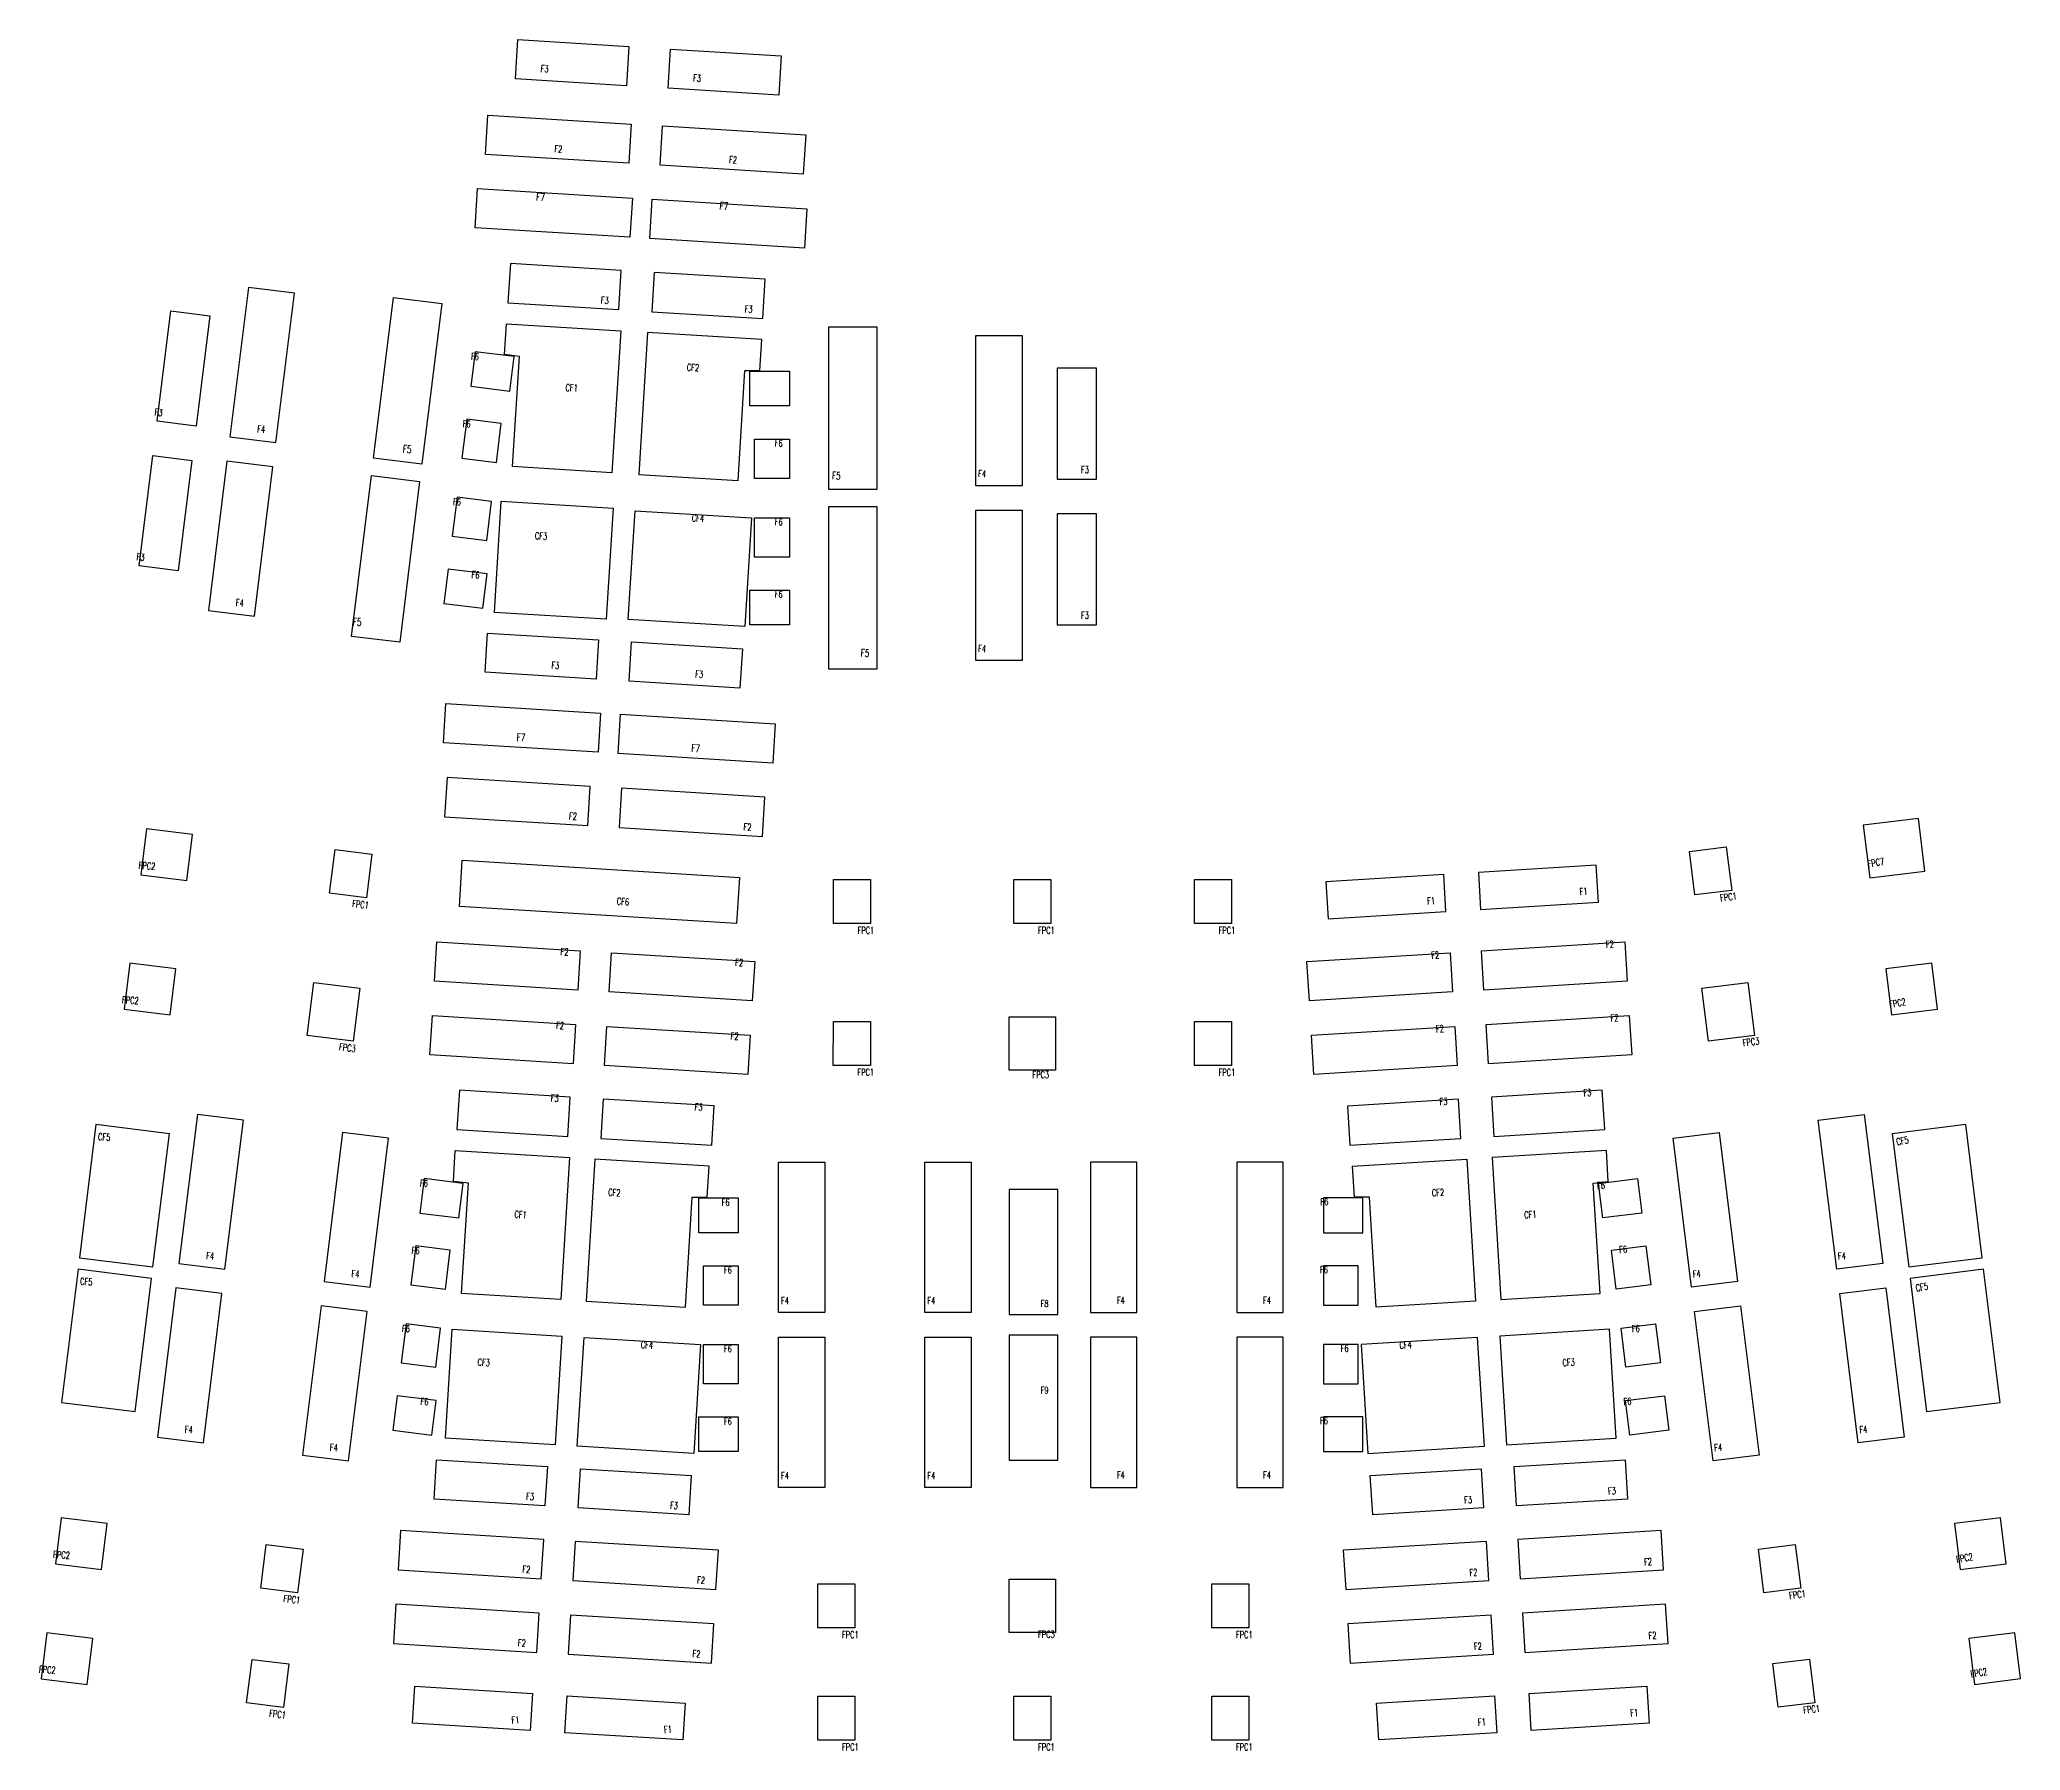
# Model space of a CAD drawing. Extents: x 473024 to 774629, y -1213442 to -1126596.
# Drawn here: x 689040 to 774629, y -1204701 to -1130762 of the extents above; entities that cross this region are included whole.
import ezdxf
from ezdxf.enums import TextEntityAlignment as Align

# ---------------------------------------------------------------- set-up
doc = ezdxf.new("R2010")
doc.units = 0
doc.header["$LTSCALE"] = 100
doc.header["$MEASUREMENT"] = 0
doc.layers.add('Footing', color=2, linetype='CONTINUOUS')
doc.layers.add('Footing Nos', color=4, linetype='CONTINUOUS')
doc.styles.add('ROMANS', font='romans.shx', dxfattribs={"width": 0.8})

msp = doc.modelspace()

# ---------------------------------------------------------------- linework, layer by layer
at = {"layer": 'Footing', "elevation": 0}
for points in [[(709605.2, -1132458.8), (709710, -1130762), (714500.9, -1131057.9), (714396.1, -1132754.6)], [(716192.7, -1132865.6), (716297.4, -1131168.8), (721088.3, -1131464.7), (720983.5, -1133161.4)], [(708306.4, -1135725), (708411.2, -1134028.2), (714599.4, -1134410.3), (714494.6, -1136107.1)], [(715852, -1136190.9), (715956.8, -1134494.1), (722145, -1134876.3), (722040.3, -1136573)], [(707860.3, -1138893.4), (707965.1, -1137196.7), (714652.3, -1137609.5), (714547.6, -1139306.3)], [(715405.8, -1139359.3), (715510.6, -1137662.5), (722197.9, -1138075.4), (722093.1, -1139772.2)], [(709382.8, -1140440.3), (709278.1, -1142137), (714068.9, -1142432.9), (714173.7, -1140736.1)], [(715601, -1140824.2), (715496.2, -1142521), (720287.1, -1142816.9), (720391.9, -1141120.1)], [(700050.1, -1141726.5), (698065.2, -1141480.6), (697266.2, -1147931.3), (699251, -1148177.2)], [(695802.7, -1147462.8), (694115.6, -1147253.9), (694705.4, -1142490.2), (696392.6, -1142699.2)], [(705554.2, -1149109.2), (703470.2, -1148851), (704330.7, -1141904.1), (706414.8, -1142162.3)], [(723125.2, -1150194.2), (725225.2, -1150194.1), (725224.9, -1143194.1), (723124.9, -1143194.2)], [(707858.7, -1144256.2), (707674.3, -1145744.8), (709361.4, -1145953.8), (709545.8, -1144465.2)], [(729495.2, -1143543.9), (731495.2, -1143543.8), (731495.4, -1150043.8), (729495.4, -1150043.9)], [(721435.6, -1145094.2), (721435.7, -1146594.2), (719735.7, -1146594.2), (719735.6, -1145094.2)], [(733005.4, -1149759.2), (734705.4, -1149759.2), (734705.4, -1144959.2), (733005.4, -1144959.2)], [(707289.4, -1148851.1), (708778, -1149035.5), (708987, -1147348.4), (707498.4, -1147164)], [(721435.7, -1149724.2), (719935.7, -1149724.2), (719935.6, -1148024.2), (721435.6, -1148024.2)], [(695028.2, -1153715), (693341.1, -1153506.1), (693930.9, -1148742.5), (695618.1, -1148951.4)], [(699120.7, -1149229.1), (697135.8, -1148983.3), (696336.8, -1155434), (698321.6, -1155679.8)], [(704600.5, -1156810.7), (702516.4, -1156552.6), (703376.7, -1149605.7), (705460.8, -1149863.7)], [(706871.2, -1152225.3), (708359.9, -1152409.7), (708568.9, -1150722.6), (707080.2, -1150538.1)], [(708989.2, -1150715.6), (713819.6, -1151013.8), (713523.1, -1155814.7), (708692.7, -1155516.4)], [(714768.5, -1151122.4), (719798.6, -1151433), (719508.3, -1156134), (714478.3, -1155823.5)], [(723125.3, -1157954.5), (725225.3, -1157954.5), (725225.2, -1150954.5), (723125.2, -1150954.5)], [(729495.5, -1151103.9), (731495.5, -1151103.8), (731495.8, -1157603.8), (729495.8, -1157603.9)], [(721435.7, -1153124.2), (719935.7, -1153124.2), (719935.6, -1151424.2), (721435.6, -1151424.2)], [(733005.7, -1156059.2), (734705.7, -1156059.2), (734705.7, -1151259.2), (733005.7, -1151259.2)], [(706695.3, -1153644.4), (706510.9, -1155133), (708198, -1155342), (708382.4, -1153853.4)], [(721435.6, -1154554.2), (721435.7, -1156054.2), (719735.7, -1156054.2), (719735.6, -1154554.2)], [(708292.7, -1158106.8), (708397.4, -1156410), (713188.3, -1156705.7), (713083.5, -1158402.5)], [(714510.8, -1158490.6), (714615.6, -1156793.8), (719406.4, -1157089.5), (719301.7, -1158786.3)], [(706486.7, -1161151.3), (706591.4, -1159454.5), (713278.7, -1159867.3), (713173.9, -1161564.1)], [(714032.4, -1161617), (714137, -1159920.3), (720824.3, -1160333), (720719.7, -1162029.8)], [(706644.4, -1162653.9), (706539.7, -1164350.6), (712727.9, -1164732.6), (712832.6, -1163035.8)], [(714190, -1163119.6), (714085.3, -1164816.4), (720273.5, -1165198.3), (720378.3, -1163501.6)], [(693418.9, -1166856.4), (695403.7, -1167102.5), (695649.8, -1165117.7), (693665, -1164871.6)], [(762155.2, -1167534.4), (760567.4, -1167731.2), (760333.7, -1165845.7), (761921.5, -1165648.8)], [(703158, -1167851.2), (701570.2, -1167654.3), (701804, -1165768.7), (703391.8, -1165965.6)], [(751207.4, -1166754.4), (751305.9, -1168351.3), (756396.3, -1168037.1), (756297.7, -1166440.2)], [(724939.3, -1168968.6), (723339.3, -1168967.6), (723340.4, -1167067.6), (724940.4, -1167068.6)], [(732740.2, -1168968.2), (731140.2, -1168968.2), (731140.2, -1167068.2), (732740.2, -1167068.2)], [(740540.2, -1168968.2), (738940.2, -1168968.2), (738940.2, -1167068.2), (740540.2, -1167068.2)], [(744619.9, -1167161), (744718.5, -1168757.9), (749808.8, -1168443.7), (749710.2, -1166846.8)], [(706101.7, -1171457.4), (706206.1, -1169760.6), (712394.4, -1170141.6), (712290, -1171838.4)], [(751451.1, -1171839), (751346.3, -1170142.3), (757534.6, -1169760.3), (757639.3, -1171457.1)], [(692698.3, -1172668.4), (694683.1, -1172914.5), (694929.2, -1170929.7), (692944.4, -1170683.6)], [(713647.4, -1171922), (713751.8, -1170225.2), (719940.1, -1170606.1), (719835.7, -1172302.9)], [(743905.4, -1172304.8), (743800.7, -1170608), (749988.9, -1170226), (750093.7, -1171922.8)], [(769057.5, -1172912.6), (771042.3, -1172666.6), (770796.3, -1170681.8), (768811.5, -1170927.8)], [(702591.4, -1174046.2), (700606.6, -1173800.1), (700889.6, -1171517.6), (702874.4, -1171763.7)], [(705905.7, -1174641.4), (706010.1, -1172944.6), (712198.4, -1173325.6), (712093.9, -1175022.4)], [(713451.4, -1175105.9), (713555.8, -1173409.1), (719744.1, -1173790.1), (719639.7, -1175486.9)], [(724935.6, -1175100.1), (723335.6, -1175099.1), (723336.8, -1173199.1), (724936.8, -1173200.1)], [(732940, -1175304.5), (730940, -1175304.5), (730940, -1173004.5), (732940, -1173004.5)], [(740540, -1175104.5), (738940, -1175104.5), (738940, -1173204.5), (740540, -1173204.5)], [(744102, -1175488.7), (743997.2, -1173791.9), (750185.5, -1173410), (750290.2, -1175106.7)], [(751647.6, -1175023), (751542.9, -1173326.2), (757731.1, -1172944.2), (757835.8, -1174641)], [(707179, -1176172.5), (707074.5, -1177869.3), (711865.5, -1178164.3), (711969.9, -1176467.5)], [(713397.2, -1176555.3), (713292.7, -1178252.1), (718083.7, -1178547.1), (718188.1, -1176850.3)], [(745553.7, -1176851.9), (745658.4, -1178548.6), (750449.3, -1178252.9), (750344.6, -1176556.1)], [(751771.9, -1176468.1), (751876.6, -1178164.8), (756667.5, -1177869.1), (756562.7, -1176172.3)], [(690761.8, -1183411.5), (693937.5, -1183805.3), (694651.2, -1178049.4), (691475.5, -1177655.6)], [(697845.7, -1177458), (695860.9, -1177211.9), (695061.1, -1183662.5), (697045.9, -1183908.6)], [(769803.1, -1183806.3), (772978.8, -1183412.7), (772265.3, -1177656.7), (769089.6, -1178050.4)], [(704117.8, -1178235.7), (702133, -1177989.5), (701332.9, -1184440.1), (703317.7, -1184686.2)], [(720970.7, -1179277.1), (722970.7, -1179277.2), (722970.3, -1185777.2), (720970.3, -1185777.1)], [(727290.7, -1179277.5), (729290.7, -1179277.7), (729290.3, -1185777.7), (727290.3, -1185777.5)], [(705653.8, -1179988), (705469.2, -1181476.6), (707156.3, -1181685.7), (707340.8, -1180197.1)], [(719230.6, -1180826.9), (719230.5, -1182326.9), (717530.5, -1182326.8), (717530.6, -1180826.8)], [(705084, -1184582.8), (706572.7, -1184767.3), (706781.8, -1183080.3), (705293.2, -1182895.7)], [(689986.6, -1189663.7), (693162.3, -1190057.4), (693876, -1184301.5), (690700.3, -1183907.7)], [(719230.3, -1185456.9), (717730.3, -1185456.9), (717730.4, -1183756.9), (719230.4, -1183756.9)], [(770577.9, -1190058.5), (773753.6, -1189664.9), (773040.1, -1183908.9), (769864.4, -1184302.6)], [(696915.5, -1184960.5), (694930.7, -1184714.4), (694130.9, -1191165), (696115.7, -1191411.1)], [(703187.7, -1185738.3), (701202.9, -1185492.1), (700402.8, -1191942.6), (702387.6, -1192188.8)], [(704665.7, -1187956.9), (706154.3, -1188141.5), (706363.5, -1186454.4), (704874.9, -1186269.9)], [(706870.5, -1186502.8), (711601.1, -1186795.4), (711310.4, -1191496.4), (706579.8, -1191203.9)], [(712563, -1186854.9), (717593.1, -1187165.6), (717302.7, -1191866.6), (712272.7, -1191555.9)], [(720970.2, -1186837.1), (722970.2, -1186837.2), (722969.7, -1193337.2), (720969.7, -1193337.1)], [(727290.2, -1186837.5), (729290.2, -1186837.7), (729289.7, -1193337.7), (727289.7, -1193337.5)], [(730939.7, -1192155.5), (733039.7, -1192155.6), (733039.9, -1186755.6), (730939.9, -1186755.5)], [(719230, -1188857), (717730, -1188856.8), (717730.2, -1187156.8), (719230.2, -1187157)], [(704489.7, -1189376.1), (704305.2, -1190864.7), (705992.2, -1191073.9), (706176.8, -1189585.3)], [(719230, -1190286.9), (719229.9, -1191786.9), (717529.9, -1191786.8), (717530, -1190286.8)], [(706086.7, -1193838.6), (706191.6, -1192141.8), (710982.4, -1192437.9), (710877.6, -1194134.7)], [(752862.3, -1194134.4), (752757.6, -1192437.7), (757548.4, -1192142), (757653.2, -1193838.7)], [(712304.8, -1194222.8), (712409.7, -1192526.1), (717200.6, -1192822.1), (717095.7, -1194518.9)], [(746644.1, -1194518.2), (746539.4, -1192821.5), (751330.3, -1192525.8), (751435, -1194222.5)], [(689726, -1196640.2), (691710.8, -1196886.3), (691956.9, -1194901.5), (689972.1, -1194655.4)], [(772029.2, -1196884.5), (774014, -1196638.5), (773767.9, -1194653.6), (771783.1, -1194899.7)], [(704634.9, -1195201.7), (704530, -1196898.4), (710718.2, -1197280.8), (710823.1, -1195584)], [(712180.5, -1195667.9), (712075.6, -1197364.7), (718263.8, -1197747.1), (718368.7, -1196050.3)], [(700189.6, -1197887.2), (698601.7, -1197690.3), (698835.5, -1195804.8), (700423.3, -1196001.7)], [(732940, -1199599.5), (730940, -1199599.5), (730940, -1197299.5), (732940, -1197299.5)], [(724267.6, -1199406.3), (722667.6, -1199405.3), (722668.7, -1197505.3), (724268.7, -1197506.3)], [(741289.3, -1199405.1), (739689.3, -1199404.1), (739690.4, -1197504.1), (741290.4, -1197505.1)], [(704438.1, -1198385.6), (704333.3, -1200082.3), (710521.5, -1200464.7), (710626.3, -1198768)], [(711983.7, -1198851.9), (711878.9, -1200548.6), (718067.1, -1200931), (718171.9, -1199234.3)], [(689110.7, -1201602.2), (691095.5, -1201848.3), (691341.6, -1199863.5), (689356.8, -1199617.4)], [(772644.2, -1201846.5), (774629, -1201600.5), (774383, -1199615.7), (772398.2, -1199861.7)], [(699574.3, -1202849.3), (697986.5, -1202652.5), (698220.2, -1200766.9), (699808.1, -1200963.8)], [(705152.2, -1203529.4), (705250.9, -1201932.5), (710341.2, -1202247), (710242.5, -1203844)], [(711739.7, -1203936.5), (711838.3, -1202339.5), (716928.6, -1202654.1), (716829.9, -1204251)], [(724268.2, -1204262.1), (722668.2, -1204261.2), (722669.4, -1202361.2), (724269.4, -1202362.1)], [(732740, -1204261.7), (731140, -1204261.7), (731140, -1202361.7), (732740, -1202361.7)], [(741289.3, -1204262.3), (739689.3, -1204261.3), (739690.4, -1202361.3), (741290.4, -1202362.3)]]:
    msp.add_lwpolyline(points, close=True, dxfattribs=at)
for points in [[(709207.7, -1143039.5), (714148.3, -1143344.5), (713769.4, -1149482.8), (709478.7, -1149217.9), (709772.5, -1144458.1), (709125.1, -1144377.8), (709207.7, -1143039.5)], [(715306.1, -1143415.9), (714927.1, -1149554.2), (719217.8, -1149819.1), (719511.6, -1145059.3), (720164.1, -1145059.3), (720246.7, -1143720.9), (715306.1, -1143415.9)], [(770221.5, -1164418.6), (767839.7, -1164713.8), (768122.6, -1166996.4), (770504.4, -1166701.1), (770221.5, -1164418.6)], [(707182.2, -1168227.7), (707305, -1166231.5), (719282.4, -1166968.5), (719159.5, -1168964.8), (707182.2, -1168227.7)], [(707002.8, -1178771.3), (711943.4, -1179076.7), (711564, -1185215), (707273.4, -1184949.8), (707567.6, -1180190), (706920.1, -1180109.7), (707002.8, -1178771.3)], [(713032.8, -1179144.2), (712653.6, -1185282.5), (716944.2, -1185547.6), (717238.3, -1180787.8), (717890.7, -1180787.8), (717973.4, -1179449.5), (713032.8, -1179144.2)], [(750708.1, -1179143.6), (751087.3, -1185281.9), (746796.7, -1185546.9), (746502.6, -1180787.1), (745850.2, -1180787.2), (745767.5, -1179448.8), (750708.1, -1179143.6)], [(756738.2, -1178771.5), (751797.6, -1179076.4), (752176.5, -1185214.7), (756467.1, -1184949.9), (756173.4, -1180190.1), (756820.8, -1180109.8), (756738.2, -1178771.5)]]:
    msp.add_lwpolyline(points, dxfattribs=at)
at = {"layer": 'Footing'}
for points in [[(763133.2, -1173798), (761148.4, -1174044), (760865.5, -1171761.5), (762850.3, -1171515.5)], [(765895.3, -1177458.7), (767880.1, -1177212.7), (768679.5, -1183663.4), (766694.7, -1183909.3)], [(759623.3, -1178235.9), (761608.1, -1177989.9), (762407.4, -1184440.6), (760422.6, -1184686.6)], [(736450.3, -1179275.7), (734450.3, -1179275.6), (734450, -1185775.6), (736450, -1185775.7)], [(742770.3, -1179276), (740770.3, -1179275.9), (740770, -1185775.9), (742770, -1185776)], [(758087.1, -1179988.1), (758271.6, -1181476.7), (756584.5, -1181685.8), (756400, -1180197.2)], [(730940, -1185855.5), (733040, -1185855.6), (733040.2, -1180455.6), (730940.2, -1180455.5)], [(744510.2, -1180826.1), (744510.2, -1182326.1), (746210.2, -1182326.1), (746210.2, -1180826.1)], [(758656.5, -1184583), (757167.9, -1184767.4), (756958.8, -1183080.3), (758447.4, -1182895.9)], [(744510.2, -1185456.1), (746010.2, -1185456.2), (746010.2, -1183756.2), (744510.2, -1183756.1)], [(766825, -1184961.3), (768809.8, -1184715.3), (769609.2, -1191166), (767624.4, -1191411.9)], [(760553, -1185738.5), (762537.8, -1185492.6), (763337.2, -1191943.2), (761352.3, -1192189.2)], [(736449.9, -1186835.7), (734449.9, -1186835.6), (734449.7, -1193335.6), (736449.7, -1193335.7)], [(742769.9, -1186836), (740769.9, -1186835.9), (740769.7, -1193335.9), (742769.7, -1193336)], [(751177.3, -1186854.4), (746147.3, -1187165.1), (746437.6, -1191866.1), (751467.6, -1191555.4)], [(756869.9, -1186502.8), (752139.3, -1186795.1), (752429.8, -1191496.2), (757160.3, -1191203.8)], [(759074.6, -1187957.2), (757586, -1188141.6), (757376.9, -1186454.5), (758865.5, -1186270.1)], [(744510.2, -1188856.1), (746010.2, -1188856.1), (746010.2, -1187156.1), (744510.2, -1187156.1)], [(759250.5, -1189376.3), (759434.9, -1190864.9), (757747.8, -1191074), (757563.4, -1189585.4)], [(744510.2, -1190286.1), (744510.2, -1191786.1), (746210.2, -1191786.1), (746210.2, -1190286.1)], [(745371, -1196049.6), (745475.8, -1197746.3), (751664, -1197364.4), (751559.3, -1195667.6)], [(752916.7, -1195583.8), (753021.4, -1197280.6), (759209.6, -1196898.6), (759104.9, -1195201.9)], [(765137.4, -1197688.3), (763549.6, -1197885.1), (763315.9, -1195999.5), (764903.7, -1195802.7)], [(745567.6, -1199233.5), (745672.3, -1200930.3), (751860.5, -1200548.3), (751755.8, -1198851.6)], [(753113.2, -1198767.8), (753217.9, -1200464.5), (759406.2, -1200082.6), (759301.4, -1198385.8)], [(765751.3, -1202640.5), (764163.5, -1202837.3), (763929.7, -1200951.8), (765517.6, -1200754.9)], [(746909.2, -1204250.4), (746810.6, -1202653.4), (751900.9, -1202339.2), (751999.5, -1203936.2)], [(753496.7, -1203843.8), (753398.1, -1202246.8), (758488.4, -1201932.6), (758587, -1203529.6)]]:
    msp.add_lwpolyline(points, close=True, dxfattribs=at)

# ---------------------------------------------------------------- texts
at = {"layer": 'Footing Nos', "color": 6, "style": 'ROMANS', "width": 0.7}
for s, height, rotation, p in [('F3', 300, 356.466373, (711039.9, -1131881.7, 0)), ('F3', 300, 356.466373, (717627.4, -1132288.5, 0)), ('F2', 300, 356.466373, (711635.7, -1135351.7, 0)), ('F2', 300, 356.466373, (719181.4, -1135817.7, 0)), ('F7', 325, 356.466995, (710881.4, -1137418, 0)), ('F7', 325, 356.466373, (718804, -1137807, 0)), ('F3', 300, 356.466373, (713640.5, -1141891.9, 0)), ('F3', 300, 356.466373, (719858.7, -1142275.9, 0)), ('F6', 300, 356.470433, (708034.2, -1144322, 0)), ('CF2', 300, 356.467163, (717547.9, -1144801.3, 0)), ('CF1', 300, 356.467346, (712303.5, -1145679.4, 0)), ('F3', 300, 352.940877, (694368.4, -1146746.4, 0)), ('F4', 300, 356.47044, (698798.2, -1147462.1, 0)), ('F6', 300, 356.470433, (707673.9, -1147229.7, 0)), ('F5', 325, 356.470438, (705117.4, -1148309.9, 0)), ('F6', 300, 356.470438, (721155.9, -1148061.9, 0)), ('F5', 325, 356.470457, (723661.1, -1149459.4, 0)), ('F4', 300, 356.470455, (729945.2, -1149384.5, 0)), ('F6', 300, 356.470433, (707255.7, -1150603.9, 0)), ('CF4', 300, 356.46716, (717765.5, -1151314.1, 0)), ('F6', 300, 356.470438, (721156, -1151461.9, 0)), ('CF3', 300, 356.466438, (710984.5, -1152086.3, 0)), ('F3', 300, 352.940877, (693593.9, -1152998.7, 0)), ('F6', 300, 356.470433, (708056.3, -1153752.1, 0)), ('F6', 300, 356.470438, (721155.9, -1154591.9, 0)), ('F4', 300, 356.47044, (697868.8, -1154964.7, 0)), ('F5', 325, 356.472566, (702957, -1155775.2, 0)), ('F5', 325, 356.468329, (724902.5, -1157126.5, 0)), ('F4', 300, 356.470455, (729945.5, -1156944.5, 0)), ('F3', 300, 356.467986, (711504.2, -1157669, 0)), ('F3', 300, 356.467986, (717722.4, -1158052.8, 0)), ('F7', 325, 356.468011, (710041.2, -1160773.2, 0)), ('F7', 325, 356.467986, (717586.9, -1161238.9, 0)), ('F2', 300, 356.467986, (712264.5, -1164189.5, 0)), ('F2', 300, 356.467986, (719810.2, -1164655.2, 0)), ('FPC2', 300, 356.46392, (694049.5, -1166341.8, 0)), ('FPC7', 300, 10.598436, (768711, -1166121.8, 0)), ('F1', 300, 3.53201, (755916.2, -1167419.2, 0)), ('FPC1', 300, 352.931906, (703283.2, -1168034.5, 0)), ('CF6', 300, 356.478815, (714519.3, -1167884.4, 0)), ('F1', 300, 3.53201, (749328.7, -1167825.8, 0)), ('FPC1', 300, 7.066481, (762351.6, -1167624.5, 0)), ('F2', 300, 3.53201, (757052.7, -1169703, 0)), ('F2', 300, 356.477143, (711903.1, -1170050.9, 0)), ('F2', 300, 356.477143, (719448.9, -1170515.4, 0)), ('F2', 300, 3.53201, (749507.1, -1170168.8, 0)), ('FPC2', 300, 356.46392, (693328.9, -1172153.8, 0)), ('FPC2', 300, 10.598436, (769643.4, -1172189.5, 0)), ('F2', 300, 356.477143, (711707.1, -1173234.8, 0)), ('F2', 300, 3.53201, (749703.6, -1173352.7, 0)), ('F2', 300, 3.53201, (757249.3, -1172887, 0)), ('FPC3', 300, 352.931906, (702716.6, -1174229.5, 0)), ('F2', 300, 356.477143, (719252.8, -1173699.4, 0)), ('FPC3', 300, 7.066481, (763329.6, -1173888.1, 0)), ('FPC1', 300, 0, (740703.7, -1175243.4, 0)), ('F3', 300, 356.477143, (711478.6, -1176376.7, 0)), ('F3', 300, 356.477143, (717696.9, -1176759.5, 0)), ('F3', 300, 3.53201, (749862.7, -1176498.9, 0)), ('F3', 300, 3.53201, (756080.9, -1176115.1, 0)), ('CF5', 300, 356.46392, (692105.6, -1178057.9, 0)), ('CF5', 300, 10.598495, (769766.8, -1178161.1, 0)), ('F6', 300, 356.463921, (705829.2, -1180053.8, 0)), ('F6', 300, 3.532013, (756667.8, -1180124.6, 0)), ('CF2', 300, 356.464486, (714148.4, -1180460.2, 0)), ('CF2', 300, 3.535514, (749721.6, -1180425, 0)), ('CF1', 300, 356.463082, (710098.4, -1181411.5, 0)), ('CF1', 300, 3.53193, (753711.5, -1181380.6, 0)), ('F4', 300, 356.463889, (696593.2, -1183193.5, 0)), ('F6', 300, 356.463921, (705468.7, -1182961.5, 0)), ('F6', 300, 3.532013, (757628.1, -1182890.8, 0)), ('F4', 300, 3.532014, (767076.8, -1183172.1, 0)), ('CF5', 300, 356.46392, (691330.4, -1184310, 0)), ('F4', 300, 356.461439, (702865, -1183971.1, 0)), ('F4', 300, 3.532014, (760804.8, -1183949.3, 0)), ('CF5', 300, 10.598495, (770603.9, -1184481.8, 0)), ('F6', 300, 356.46392, (705050.3, -1186335.7, 0)), ('CF4', 300, 356.465524, (715560, -1187046.6, 0)), ('CF4', 300, 3.534476, (748319.4, -1187010.9, 0)), ('F6', 300, 3.532014, (758168.6, -1186314.3, 0)), ('CF3', 300, 356.461528, (708504.7, -1187801.3, 0)), ('CF3', 300, 3.536019, (755364.7, -1187766.7, 0)), ('F6', 300, 356.463921, (705850.7, -1189483.9, 0)), ('F9', 300, 359.997547, (732635.2, -1188983.5, 0)), ('F6', 300, 3.532013, (757809, -1189462.5, 0)), ('F4', 300, 356.463889, (695663, -1190696, 0)), ('F4', 300, 3.532014, (768006.5, -1190674.7, 0)), ('F4', 300, 356.461439, (701934.9, -1191473.7, 0)), ('F4', 300, 3.532014, (761734.5, -1191451.9, 0)), ('F3', 300, 356.46392, (710414.2, -1193591.5, 0)), ('F3', 300, 356.46392, (716632.4, -1193975.8, 0)), ('F3', 300, 3.532014, (750925.2, -1193713, 0)), ('F3', 300, 3.532014, (757143.4, -1193329.2, 0)), ('FPC2', 300, 356.46392, (690356.6, -1196125.6, 0)), ('F2', 300, 3.532014, (758699.9, -1196389.1, 0)), ('FPC2', 300, 10.598436, (772545.2, -1196174.4, 0)), ('F2', 300, 356.46392, (710254.9, -1196737.7, 0)), ('F2', 300, 356.46392, (717800.5, -1197204, 0)), ('F2', 300, 3.532014, (751154.2, -1196854.8, 0)), ('FPC1', 300, 352.931906, (700314.7, -1198070.5, 0)), ('FPC1', 300, 7.066481, (765333.8, -1197778.4, 0)), ('F2', 300, 356.46392, (710058.1, -1199921.6, 0)), ('F2', 300, 3.532014, (758896.4, -1199573, 0)), ('F2', 300, 356.46392, (717603.7, -1200387.9, 0)), ('F2', 300, 3.532014, (751350.8, -1200038.8, 0)), ('FPC2', 300, 356.46392, (689741.3, -1201087.6, 0)), ('FPC2', 300, 10.598436, (773160.3, -1201136.4, 0)), ('FPC1', 300, 352.931906, (699699.5, -1203032.6, 0)), ('F1', 300, 3.532014, (709762.5, -1203226, 0)), ('F1', 300, 3.532014, (751519.5, -1203318.3, 0)), ('F1', 300, 3.532014, (758106.9, -1202911.7, 0)), ('FPC1', 300, 7.066481, (765947.7, -1202730.6, 0)), ('F1', 300, 3.532014, (716349.9, -1203633.1, 0))]:
    msp.add_text(s, height=height, rotation=rotation, dxfattribs=at).set_placement(p, align=Align.TOP_RIGHT)
for s, p in [('F3', (734380, -1149197, 0)), ('F3', (734380, -1155497, 0)), ('FPC1', (725102.8, -1169107.7, 0)), ('FPC1', (732903.9, -1169107.1, 0)), ('FPC1', (740703.9, -1169107.1, 0)), ('FPC1', (725099.1, -1175239.2, 0)), ('FPC3', (732659.2, -1175343.4, 0)), ('F6', (718850.9, -1180864.6, 0)), ('F6', (744724.6, -1180842.3, 0)), ('F6', (718950.7, -1183794.6, 0)), ('F6', (744709.3, -1183772.3, 0)), ('F4', (721420.1, -1185117.7, 0)), ('F4', (727740.1, -1185118.2, 0)), ('F8', (732635.4, -1185237.7, 0)), ('F4', (735929.6, -1185094.2, 0)), ('F4', (742249.6, -1185094.4, 0)), ('F6', (718950.5, -1187194.6, 0)), ('F6', (745600, -1187172.3, 0)), ('F6', (718950.3, -1190324.6, 0)), ('F6', (744709.3, -1190302.3, 0)), ('F4', (721419.6, -1192677.7, 0)), ('F4', (727739.6, -1192678.2, 0)), ('F4', (735929.3, -1192654.2, 0)), ('F4', (742249.3, -1192654.4, 0)), ('FPC1', (724431.1, -1199545.4, 0)), ('FPC3', (732903.7, -1199538.4, 0)), ('FPC1', (741452.8, -1199544.2, 0)), ('FPC1', (724431.7, -1204401.2, 0)), ('FPC1', (732903.7, -1204400.6, 0)), ('FPC1', (741452.7, -1204401.4, 0))]:
    msp.add_text(s, height=300, dxfattribs=at).set_placement(p, align=Align.TOP_RIGHT)

doc.saveas('drawing.dxf')
